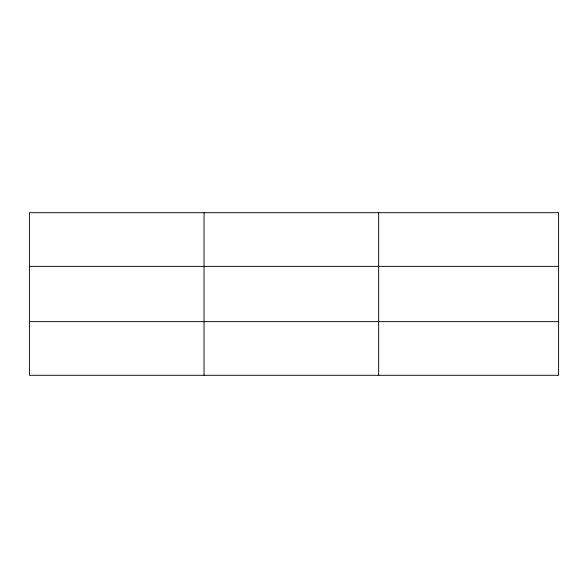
<?xml version="1.0" encoding="UTF-8"?>
<svg xmlns="http://www.w3.org/2000/svg" width="588" height="588" viewBox="0 0 588 588"><rect width="100%" height="100%" fill="white"/><g stroke="black" fill="none" stroke-linecap="round" stroke-linejoin="round"><path stroke-width="0.88" d="M204.036 212.702L204.036 375.298M378.672 212.702L378.672 375.298M558.6 321.643L558.6 375.298L29.4 375.298L29.4 212.702L558.6 212.702L558.6 321.643L29.4 321.643M29.4 266.357L558.6 266.357"/></g></svg>
